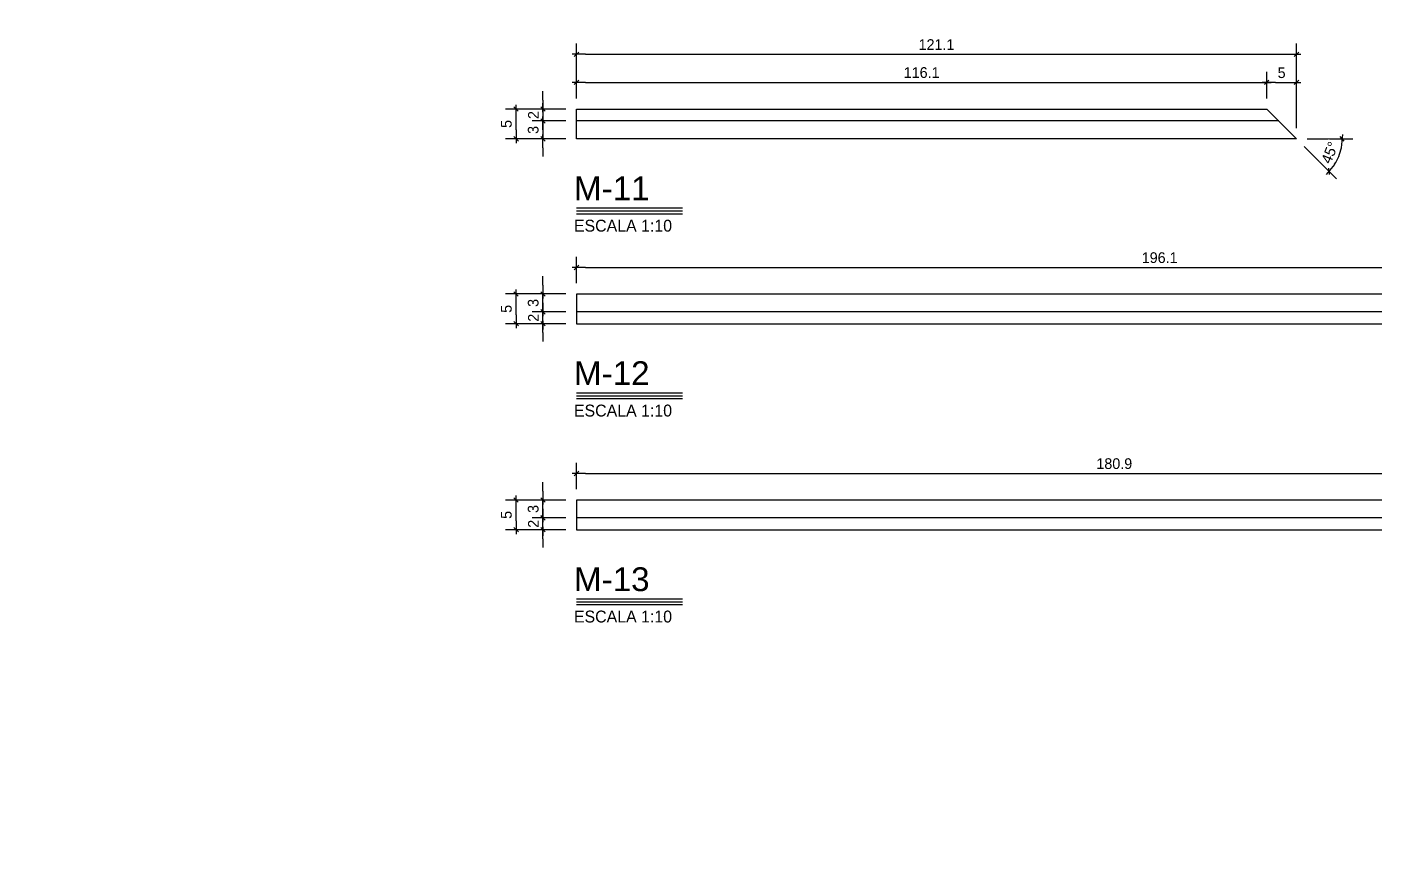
# Model space of a CAD drawing. Header units: millimetres. Extents: x 19458 to 19711, y 4351 to 4752.
# Drawn here: x 19535.916 to 19538.181, y 4507.515 to 4508.92 of the extents above; entities that cross this region are included whole.
import ezdxf
from ezdxf.enums import TextEntityAlignment as Align

# ---------------------------------------------------------------- set-up
doc = ezdxf.new("R2010")
doc.units = ezdxf.units.MM
for name, color, linetype in [('0 @ 0.1', 7, 'Continuous'), ('cotas', 1, 'Continuous'), ('cotas @ 300', 1, 'Continuous'), ('cotas @ 400', 1, 'Continuous'), ('cotas @ 500', 1, 'Continuous'), ('MOLDURAS', 2, 'Continuous'), ('TEXTOS TITULOS @ 0.1', 3, 'Continuous')]:
    doc.layers.add(name, color=color, linetype=linetype)
doc.styles.add('century gothic', font='GOTHIC.TTF')
doc.styles.add('COTAS SMC', font='GOTHIC.TTF')
doc.styles.add('NOTAS', font='GOTHIC.TTF')
doc.styles.add('SMCtitulos', font='sanss___.ttf')
doc.dimstyles.new('ANOTATIVE 100 SMCONSTRUCCIONES', dxfattribs={"dimscale": 0, "dimtxt": 0.18, "dimasz": 0.15, "dimexe": 0.18, "dimexo": 0.09, "dimgap": 0.1, "dimtad": 1, "dimzin": 0, "dimdsep": 46, "dimtxsty": 'century gothic', "dimblk1": 'FLECHA1', "dimblk2": 'FLECHA1', "dimsah": 1, "dimcen": 0.18, "dimdle": 0.075, "dimclrd": 1, "dimclre": 1, "dimclrt": 2, "dimaunit": 1, "dimadec": 0, "dimazin": 0, "dimtfac": 0.75, "dimtix": 1, "dimtmove": 2, "dimatfit": 3, "dimfxl": 0.09, "dimtvp": 1.5, "dimtfill": 1, "dimtolj": 1, "dimtzin": 0, "dimarcsym": 0})
doc.dimstyles.new('ANOTATIVE CM SMCONSTRUCCIONES', dxfattribs={"dimscale": 0, "dimtxt": 0.18, "dimasz": 0.15, "dimexe": 0.18, "dimexo": 0.18, "dimgap": 0.07, "dimtad": 1, "dimdec": 1, "dimlfac": 100, "dimdsep": 46, "dimtxsty": 'century gothic', "dimblk1": 'FLECHA1', "dimblk2": 'FLECHA1', "dimsah": 1, "dimcen": 0.18, "dimdle": 0.075, "dimclrd": 1, "dimclre": 1, "dimclrt": 2, "dimaunit": 1, "dimadec": 0, "dimazin": 2, "dimtfac": 0.75, "dimtdec": 1, "dimtix": 1, "dimtmove": 2, "dimatfit": 3, "dimfxl": 0.09, "dimtvp": 1.5, "dimtfill": 1, "dimtolj": 1, "dimtzin": 0, "dimarcsym": 0})
doc.dimstyles.new('PIES SMCONSTRUCCIONES', dxfattribs={"dimscale": 0, "dimtxt": 0.18, "dimasz": 0.2, "dimexe": 0.18, "dimexo": 0, "dimgap": 0.1, "dimtad": 1, "dimdec": 0, "dimlfac": 39.370079, "dimzin": 0, "dimdsep": 46, "dimlunit": 4, "dimtxsty": 'COTAS SMC', "dimblk1": 'FLECHA1', "dimblk2": 'FLECHA1', "dimsah": 1, "dimcen": 0.2, "dimdle": 0.075, "dimclrd": 1, "dimclre": 1, "dimclrt": 2, "dimaunit": 1, "dimadec": 0, "dimazin": 0, "dimtfac": 0.75, "dimtdec": 0, "dimtix": 1, "dimtmove": 2, "dimatfit": 3, "dimfxl": 0.09, "dimtvp": 1.5, "dimtfill": 1, "dimtolj": 1, "dimtzin": 0, "dimarcsym": 0})

# ---------------------------------------------------------------- blocks, each defined once
blk = doc.blocks.new('FLECHA1')
at = {"color": 4}
blk.add_line((-0.246176, -0.248081), (0.248081, 0.25), dxfattribs=at)
at = {"color": 1}
blk.add_line((-1, 0), (0.496162, 0), dxfattribs=at)
blk = doc.blocks.new('*D266')
at = {"layer": 'cotas', "color": 1, "lineweight": -2, "transparency": 16777216}
for p, q in [((19614.326, 4625.8448), (19614.326, 4700.8448)), ((19570.9836, 4550.8448), (19524.326, 4550.8448)), ((19614.326, 4548.4298), (19614.326, 4550.8448)), ((19570.5339, 4548.4298), (19524.326, 4548.4298)), ((19614.326, 4473.4298), (19614.326, 4398.4298))]:
    blk.add_line(p, q, dxfattribs=at)
at = {"layer": 'Defpoints', "color": 0, "transparency": 16777216}
for p in [(19614.326, 4550.8448), (19615.9836, 4550.8448), (19615.5339, 4548.4298)]:
    blk.add_point(p, dxfattribs=at)
at = {"layer": 'cotas', "color": 1, "lineweight": -2, "transparency": 16777216, "xscale": 75, "yscale": 75, "zscale": 75}
for p, rotation in [((19614.326, 4550.8448), 270), ((19614.326, 4548.4298), 90)]:
    blk.add_blockref('FLECHA1', p, dxfattribs=dict(at, rotation=rotation))
at = {"layer": 'cotas', "color": 2, "transparency": 16777216, "insert": (19517.3376, 4549.6373), "char_height": 90, "attachment_point": 5, "rotation": 90, "style": 'century gothic', "bg_fill": 3, "box_fill_scale": 1.1, "bg_fill_color": 256, "bg_fill_true_color": 13158600, "bg_fill_transparency": 0}
blk.add_mtext('\\A1;2.42', dxfattribs=at)
blk = doc.blocks.new('*D312')
at = {"layer": 'cotas', "color": 1, "lineweight": -2, "transparency": 16777216}
for p, q in [((19614.326, 4595.8448), (19614.326, 4640.8448)), ((19588.9836, 4550.8448), (19560.326, 4550.8448)), ((19614.326, 4548.4298), (19614.326, 4550.8448)), ((19588.5339, 4548.4298), (19560.326, 4548.4298)), ((19614.326, 4503.4298), (19614.326, 4458.4298))]:
    blk.add_line(p, q, dxfattribs=at)
at = {"layer": 'Defpoints', "color": 0, "transparency": 16777216}
for p in [(19614.326, 4550.8448), (19615.9836, 4550.8448), (19615.5339, 4548.4298)]:
    blk.add_point(p, dxfattribs=at)
at = {"layer": 'cotas', "color": 1, "lineweight": -2, "transparency": 16777216, "xscale": 45, "yscale": 45, "zscale": 45}
for p, rotation in [((19614.326, 4550.8448), 270), ((19614.326, 4548.4298), 90)]:
    blk.add_blockref('FLECHA1', p, dxfattribs=dict(at, rotation=rotation))
at = {"layer": 'cotas', "color": 2, "transparency": 16777216, "insert": (19556.133, 4549.6373), "char_height": 54, "attachment_point": 5, "rotation": 90, "style": 'century gothic', "bg_fill": 3, "box_fill_scale": 1.1, "bg_fill_color": 256, "bg_fill_true_color": 13158600, "bg_fill_transparency": 0}
blk.add_mtext('\\A1;2.42', dxfattribs=at)
blk = doc.blocks.new('*D318')
at = {"layer": 'cotas', "color": 1, "lineweight": -2, "transparency": 16777216}
for p, q in [((19614.326, 4610.8448), (19614.326, 4670.8448)), ((19579.9836, 4550.8448), (19542.326, 4550.8448)), ((19614.326, 4548.4298), (19614.326, 4550.8448)), ((19579.5339, 4548.4298), (19542.326, 4548.4298)), ((19614.326, 4488.4298), (19614.326, 4428.4298))]:
    blk.add_line(p, q, dxfattribs=at)
at = {"layer": 'Defpoints', "color": 0, "transparency": 16777216}
for p in [(19614.326, 4550.8448), (19615.9836, 4550.8448), (19615.5339, 4548.4298)]:
    blk.add_point(p, dxfattribs=at)
at = {"layer": 'cotas', "color": 1, "lineweight": -2, "transparency": 16777216, "xscale": 60, "yscale": 60, "zscale": 60}
for p, rotation in [((19614.326, 4550.8448), 270), ((19614.326, 4548.4298), 90)]:
    blk.add_blockref('FLECHA1', p, dxfattribs=dict(at, rotation=rotation))
at = {"layer": 'cotas', "color": 2, "transparency": 16777216, "insert": (19536.7353, 4549.6373), "char_height": 72, "attachment_point": 5, "rotation": 90, "style": 'century gothic', "bg_fill": 3, "box_fill_scale": 1.1, "bg_fill_color": 256, "bg_fill_true_color": 13158600, "bg_fill_transparency": 0}
blk.add_mtext('\\A1;2.42', dxfattribs=at)
blk = doc.blocks.new('*D321')
at = {"layer": 'cotas', "color": 1, "lineweight": -2, "transparency": 16777216}
for p, q in [((19620.0128, 4651.7533), (19620.0128, 4751.7533)), ((19620.4168, 4551.7533), (19530.0128, 4551.7533)), ((19620.0128, 4550.5333), (19620.0128, 4551.7533)), ((19620.4168, 4550.5333), (19530.0128, 4550.5333)), ((19620.0128, 4450.5333), (19620.0128, 4350.5333))]:
    blk.add_line(p, q, dxfattribs=at)
at = {"layer": 'Defpoints', "color": 0, "transparency": 16777216}
for p in [(19620.0128, 4551.7533), (19620.4168, 4551.7533), (19620.4168, 4550.5333)]:
    blk.add_point(p, dxfattribs=at)
at = {"layer": 'cotas', "color": 1, "lineweight": -2, "transparency": 16777216, "xscale": 100, "yscale": 100, "zscale": 100}
for p, rotation in [((19620.0128, 4551.7533), 270), ((19620.0128, 4550.5333), 90)]:
    blk.add_blockref('FLECHA1', p, dxfattribs=dict(at, rotation=rotation))
at = {"layer": 'cotas', "color": 2, "transparency": 16777216, "insert": (19523.8809, 4551.1433), "char_height": 90, "attachment_point": 5, "rotation": 90, "style": 'COTAS SMC', "bg_fill": 3, "box_fill_scale": 1.1, "bg_fill_color": 256, "bg_fill_true_color": 13158600, "bg_fill_transparency": 0}
blk.add_mtext("\\A1;4'", dxfattribs=at)
blk = doc.blocks.new('*D371')
at = {"layer": 'cotas', "color": 1, "lineweight": -2, "transparency": 16777216}
for p, q in [((19620.0128, 4631.7533), (19620.0128, 4711.7533)), ((19620.4168, 4551.7533), (19548.0128, 4551.7533)), ((19620.0128, 4550.5333), (19620.0128, 4551.7533)), ((19620.4168, 4550.5333), (19548.0128, 4550.5333)), ((19620.0128, 4470.5333), (19620.0128, 4390.5333))]:
    blk.add_line(p, q, dxfattribs=at)
at = {"layer": 'Defpoints', "color": 0, "transparency": 16777216}
for p in [(19620.0128, 4551.7533), (19620.4168, 4551.7533), (19620.4168, 4550.5333)]:
    blk.add_point(p, dxfattribs=at)
at = {"layer": 'cotas', "color": 1, "lineweight": -2, "transparency": 16777216, "xscale": 80, "yscale": 80, "zscale": 80}
for p, rotation in [((19620.0128, 4551.7533), 270), ((19620.0128, 4550.5333), 90)]:
    blk.add_blockref('FLECHA1', p, dxfattribs=dict(at, rotation=rotation))
at = {"layer": 'cotas', "color": 2, "transparency": 16777216, "insert": (19543.1073, 4551.1433), "char_height": 72, "attachment_point": 5, "rotation": 90, "style": 'COTAS SMC', "bg_fill": 3, "box_fill_scale": 1.1, "bg_fill_color": 256, "bg_fill_true_color": 13158600, "bg_fill_transparency": 0}
blk.add_mtext("\\A1;4'", dxfattribs=at)
blk = doc.blocks.new('M11')
at = {"layer": 'MOLDURAS'}
blk.add_line((19448.7792, 4520.9735), (19448.7792, 4519.7925), dxfattribs=at)
blk.add_lwpolyline([(19448.7592, 4520.9534), (19448.8092, 4521.0034), (19448.8092, 4519.7925), (19448.7592, 4519.7925)], close=True, dxfattribs=at)
blk = doc.blocks.new('M12')
at = {"layer": 'MOLDURAS'}
blk.add_line((19450.2087, 4519.6625), (19448.2472, 4519.6625), dxfattribs=at)
blk.add_lwpolyline([(19450.2087, 4519.6425), (19450.2087, 4519.6925), (19448.2472, 4519.6925), (19448.2472, 4519.6425)], close=True, dxfattribs=at)
blk = doc.blocks.new('M13')
at = {"layer": 'MOLDURAS'}
blk.add_line((19447.2792, 4518.7665), (19447.2792, 4516.9575), dxfattribs=at)
blk.add_lwpolyline([(19447.2992, 4518.7665), (19447.2492, 4518.7665), (19447.2492, 4516.9575), (19447.2992, 4516.9575)], close=True, dxfattribs=at)
blk = doc.blocks.new('*U259')
at = {"color": 2}
blk.add_line((0, 0.052), (1.782, 0.052), dxfattribs=at)
at = {"color": 250}
blk.add_line((0, 0), (1.782, 0), dxfattribs=at)
at = {"color": 7}
blk.add_line((0, -0.047), (1.782, -0.047), dxfattribs=at)
at = {"color": 0, "linetype": 'ByBlock', "lineweight": -2, "style": 'NOTAS'}
for tag, p in [('1TITLE', (0.027, 1.014)), ('2TITLE', (-0.043, 0.181))]:
    blk.add_attdef(tag, p, '', height=0.3, dxfattribs=at)
blk.add_attdef('SCALE', text='', height=0.18, dxfattribs=at).set_placement((-0.043, -0.148), align=Align.TOP_LEFT)
blk = doc.blocks.new('*D516')
at = {"color": 1, "lineweight": -2, "transparency": 16777216}
for p, q in [((19536.7838, 4508.7968), (19536.7838, 4508.8118)), ((19536.8221, 4508.7818), (19536.7658, 4508.7818)), ((19536.7838, 4508.7818), (19536.7838, 4508.7618)), ((19536.8221, 4508.7618), (19536.7658, 4508.7618)), ((19536.7838, 4508.7468), (19536.7838, 4508.7318))]:
    blk.add_line(p, q, dxfattribs=at)
at = {"layer": 'Defpoints', "color": 0, "transparency": 16777216}
for p in [(19536.8401, 4508.7818), (19536.8401, 4508.7618)]:
    blk.add_point(p, dxfattribs=at)
at = {"color": 1, "lineweight": -2, "transparency": 16777216, "xscale": 0.015, "yscale": 0.015, "zscale": 0.015}
for p, rotation in [((19536.7838, 4508.7818), 270), ((19536.7838, 4508.7618), 90)]:
    blk.add_blockref('FLECHA1', p, dxfattribs=dict(at, rotation=rotation))
at = {"color": 2, "transparency": 16777216, "insert": (19536.7676, 4508.7718), "char_height": 0.018, "attachment_point": 5, "rotation": 90, "style": 'century gothic', "bg_fill": 3, "box_fill_scale": 1.1, "bg_fill_color": 256, "bg_fill_true_color": 13158600, "bg_fill_transparency": 0}
blk.add_mtext('\\A1;2', dxfattribs=at)
at = {"layer": 'Defpoints', "color": 0, "transparency": 16777216}
blk.add_point((19536.7838, 4508.7618), dxfattribs=at)
blk = doc.blocks.new('*D517')
at = {"color": 1, "lineweight": -2, "transparency": 16777216}
for p, q in [((19536.7838, 4508.7768), (19536.7838, 4508.7918)), ((19536.8221, 4508.7618), (19536.7658, 4508.7618)), ((19536.7838, 4508.7618), (19536.7838, 4508.7318)), ((19536.8221, 4508.7318), (19536.7658, 4508.7318)), ((19536.7838, 4508.7168), (19536.7838, 4508.7018))]:
    blk.add_line(p, q, dxfattribs=at)
at = {"layer": 'Defpoints', "color": 0, "transparency": 16777216}
for p in [(19536.8401, 4508.7618), (19536.8401, 4508.7318)]:
    blk.add_point(p, dxfattribs=at)
at = {"color": 1, "lineweight": -2, "transparency": 16777216, "xscale": 0.015, "yscale": 0.015, "zscale": 0.015}
for p, rotation in [((19536.7838, 4508.7618), 270), ((19536.7838, 4508.7318), 90)]:
    blk.add_blockref('FLECHA1', p, dxfattribs=dict(at, rotation=rotation))
at = {"color": 2, "transparency": 16777216, "insert": (19536.7674, 4508.7468), "char_height": 0.018, "attachment_point": 5, "rotation": 90, "style": 'century gothic', "bg_fill": 3, "box_fill_scale": 1.1, "bg_fill_color": 256, "bg_fill_true_color": 13158600, "bg_fill_transparency": 0}
blk.add_mtext('\\A1;3', dxfattribs=at)
at = {"layer": 'Defpoints', "color": 0, "transparency": 16777216}
blk.add_point((19536.7838, 4508.7318), dxfattribs=at)
blk = doc.blocks.new('*D518')
at = {"color": 1, "lineweight": -2, "transparency": 16777216}
for p, q in [((19536.8221, 4508.7818), (19536.7206, 4508.7818)), ((19536.7386, 4508.7468), (19536.7386, 4508.7668)), ((19536.8221, 4508.7318), (19536.7206, 4508.7318))]:
    blk.add_line(p, q, dxfattribs=at)
at = {"layer": 'Defpoints', "color": 0, "transparency": 16777216}
for p in [(19536.7386, 4508.7818), (19536.8401, 4508.7818), (19536.8401, 4508.7318)]:
    blk.add_point(p, dxfattribs=at)
at = {"color": 1, "lineweight": -2, "transparency": 16777216, "xscale": 0.015, "yscale": 0.015, "zscale": 0.015}
for p, rotation in [((19536.7386, 4508.7818), 90), ((19536.7386, 4508.7318), 270)]:
    blk.add_blockref('FLECHA1', p, dxfattribs=dict(at, rotation=rotation))
at = {"color": 2, "transparency": 16777216, "insert": (19536.7223, 4508.7568), "char_height": 0.018, "attachment_point": 5, "rotation": 90, "style": 'century gothic', "bg_fill": 3, "box_fill_scale": 1.1, "bg_fill_color": 256, "bg_fill_true_color": 13158600, "bg_fill_transparency": 0}
blk.add_mtext('\\A1;5', dxfattribs=at)
blk = doc.blocks.new('*D519')
at = {"color": 1, "lineweight": -2, "transparency": 16777216}
for p, q in [((19536.8401, 4508.7998), (19536.8401, 4508.8447)), ((19538.001, 4508.7998), (19538.001, 4508.8447)), ((19536.8551, 4508.8267), (19537.986, 4508.8267))]:
    blk.add_line(p, q, dxfattribs=at)
at = {"layer": 'Defpoints', "color": 0, "transparency": 16777216}
for p in [(19538.001, 4508.8267), (19536.8401, 4508.7818), (19538.001, 4508.7818)]:
    blk.add_point(p, dxfattribs=at)
at = {"color": 1, "lineweight": -2, "transparency": 16777216, "xscale": 0.015, "yscale": 0.015, "zscale": 0.015, "rotation": 180}
blk.add_blockref('FLECHA1', (19536.8401, 4508.8267), dxfattribs=at)
at = {"color": 1, "lineweight": -2, "transparency": 16777216, "xscale": 0.015, "yscale": 0.015, "zscale": 0.015}
blk.add_blockref('FLECHA1', (19538.001, 4508.8267), dxfattribs=at)
at = {"color": 2, "transparency": 16777216, "insert": (19537.4206, 4508.8432), "char_height": 0.018, "attachment_point": 5, "style": 'century gothic', "bg_fill": 3, "box_fill_scale": 1.1, "bg_fill_color": 256, "bg_fill_true_color": 13158600, "bg_fill_transparency": 0}
blk.add_mtext('\\A1;116.1', dxfattribs=at)
blk = doc.blocks.new('*D520')
at = {"color": 1, "lineweight": -2, "transparency": 16777216}
for p, q in [((19538.001, 4508.7998), (19538.001, 4508.8447)), ((19538.051, 4508.7498), (19538.051, 4508.8447)), ((19538.016, 4508.8267), (19538.036, 4508.8267))]:
    blk.add_line(p, q, dxfattribs=at)
at = {"layer": 'Defpoints', "color": 0, "transparency": 16777216}
for p in [(19538.051, 4508.8267), (19538.001, 4508.7818), (19538.051, 4508.7318)]:
    blk.add_point(p, dxfattribs=at)
at = {"color": 1, "lineweight": -2, "transparency": 16777216, "xscale": 0.015, "yscale": 0.015, "zscale": 0.015, "rotation": 180}
blk.add_blockref('FLECHA1', (19538.001, 4508.8267), dxfattribs=at)
at = {"color": 1, "lineweight": -2, "transparency": 16777216, "xscale": 0.015, "yscale": 0.015, "zscale": 0.015}
blk.add_blockref('FLECHA1', (19538.051, 4508.8267), dxfattribs=at)
at = {"color": 2, "transparency": 16777216, "insert": (19538.026, 4508.8429), "char_height": 0.018, "attachment_point": 5, "style": 'century gothic', "bg_fill": 3, "box_fill_scale": 1.1, "bg_fill_color": 256, "bg_fill_true_color": 13158600, "bg_fill_transparency": 0}
blk.add_mtext('\\A1;5', dxfattribs=at)
blk = doc.blocks.new('*D521')
at = {"color": 1, "lineweight": -2, "transparency": 16777216}
for p, q in [((19536.8401, 4508.7998), (19536.8401, 4508.892)), ((19538.051, 4508.7498), (19538.051, 4508.892)), ((19536.8551, 4508.874), (19538.036, 4508.874))]:
    blk.add_line(p, q, dxfattribs=at)
at = {"layer": 'Defpoints', "color": 0, "transparency": 16777216}
for p in [(19538.051, 4508.874), (19536.8401, 4508.7818), (19538.051, 4508.7318)]:
    blk.add_point(p, dxfattribs=at)
at = {"color": 1, "lineweight": -2, "transparency": 16777216, "xscale": 0.015, "yscale": 0.015, "zscale": 0.015, "rotation": 180}
blk.add_blockref('FLECHA1', (19536.8401, 4508.874), dxfattribs=at)
at = {"color": 1, "lineweight": -2, "transparency": 16777216, "xscale": 0.015, "yscale": 0.015, "zscale": 0.015}
blk.add_blockref('FLECHA1', (19538.051, 4508.874), dxfattribs=at)
at = {"color": 2, "transparency": 16777216, "insert": (19537.4456, 4508.8904), "char_height": 0.018, "attachment_point": 5, "style": 'century gothic', "bg_fill": 3, "box_fill_scale": 1.1, "bg_fill_color": 256, "bg_fill_true_color": 13158600, "bg_fill_transparency": 0}
blk.add_mtext('\\A1;121.1', dxfattribs=at)
blk = doc.blocks.new('*D522')
at = {"color": 1, "lineweight": -2, "transparency": 16777216}
for p, q in [((19538.0637, 4508.719), (19538.1182, 4508.6646)), ((19538.069, 4508.7318), (19538.146, 4508.7318))]:
    blk.add_line(p, q, dxfattribs=at)
blk.add_arc((19538.051, 4508.7318), 0.077, 326.1748, 348.8252, dxfattribs=at)
at = {"layer": 'Defpoints', "color": 0, "transparency": 16777216}
for p in [(19538.001, 4508.7818), (19536.8401, 4508.7318), (19538.051, 4508.7318), (19538.051, 4508.7318)]:
    blk.add_point(p, dxfattribs=at)
at = {"color": 1, "lineweight": -2, "transparency": 16777216, "xscale": 0.015, "yscale": 0.015, "zscale": 0.015}
for p, rotation in [((19538.128, 4508.7318), 84.41258773168701), ((19538.1055, 4508.6773), 230.5874122694117)]:
    blk.add_blockref('FLECHA1', p, dxfattribs=dict(at, rotation=rotation))
at = {"color": 2, "transparency": 16777216, "insert": (19538.107, 4508.7086), "char_height": 0.018, "attachment_point": 5, "rotation": 67.5, "style": 'century gothic', "bg_fill": 3, "box_fill_scale": 1.1, "bg_fill_color": 256, "bg_fill_true_color": 13158600, "bg_fill_transparency": 0}
blk.add_mtext('\\A1;45°', dxfattribs=at)
at = {"layer": 'Defpoints', "color": 0, "transparency": 16777216}
blk.add_point((19538.1177, 4508.6932), dxfattribs=at)
blk = doc.blocks.new('*D523')
at = {"color": 1, "lineweight": -2, "transparency": 16777216}
for p, q in [((19536.7838, 4508.4558), (19536.7838, 4508.4708)), ((19536.8221, 4508.4408), (19536.7658, 4508.4408)), ((19536.7838, 4508.4208), (19536.7838, 4508.4408)), ((19536.8221, 4508.4208), (19536.7658, 4508.4208)), ((19536.7838, 4508.4058), (19536.7838, 4508.3908))]:
    blk.add_line(p, q, dxfattribs=at)
at = {"layer": 'Defpoints', "color": 0, "transparency": 16777216}
for p in [(19536.8401, 4508.4408), (19536.8401, 4508.4208)]:
    blk.add_point(p, dxfattribs=at)
at = {"color": 1, "lineweight": -2, "transparency": 16777216, "xscale": 0.015, "yscale": 0.015, "zscale": 0.015}
for p, rotation in [((19536.7838, 4508.4408), 270), ((19536.7838, 4508.4208), 90)]:
    blk.add_blockref('FLECHA1', p, dxfattribs=dict(at, rotation=rotation))
at = {"color": 2, "transparency": 16777216, "insert": (19536.7676, 4508.4308), "char_height": 0.018, "attachment_point": 5, "rotation": 90, "style": 'century gothic', "bg_fill": 3, "box_fill_scale": 1.1, "bg_fill_color": 256, "bg_fill_true_color": 13158600, "bg_fill_transparency": 0}
blk.add_mtext('\\A1;2', dxfattribs=at)
at = {"layer": 'Defpoints', "color": 0, "transparency": 16777216}
blk.add_point((19536.7838, 4508.4408), dxfattribs=at)
blk = doc.blocks.new('*D524')
at = {"color": 1, "lineweight": -2, "transparency": 16777216}
for p, q in [((19536.7838, 4508.4858), (19536.7838, 4508.5008)), ((19536.8221, 4508.4708), (19536.7658, 4508.4708)), ((19536.7838, 4508.4408), (19536.7838, 4508.4708)), ((19536.8221, 4508.4408), (19536.7658, 4508.4408)), ((19536.7838, 4508.4258), (19536.7838, 4508.4108))]:
    blk.add_line(p, q, dxfattribs=at)
at = {"layer": 'Defpoints', "color": 0, "transparency": 16777216}
for p in [(19536.8401, 4508.4708), (19536.8401, 4508.4408)]:
    blk.add_point(p, dxfattribs=at)
at = {"color": 1, "lineweight": -2, "transparency": 16777216, "xscale": 0.015, "yscale": 0.015, "zscale": 0.015}
for p, rotation in [((19536.7838, 4508.4708), 270), ((19536.7838, 4508.4408), 90)]:
    blk.add_blockref('FLECHA1', p, dxfattribs=dict(at, rotation=rotation))
at = {"color": 2, "transparency": 16777216, "insert": (19536.7674, 4508.4558), "char_height": 0.018, "attachment_point": 5, "rotation": 90, "style": 'century gothic', "bg_fill": 3, "box_fill_scale": 1.1, "bg_fill_color": 256, "bg_fill_true_color": 13158600, "bg_fill_transparency": 0}
blk.add_mtext('\\A1;3', dxfattribs=at)
at = {"layer": 'Defpoints', "color": 0, "transparency": 16777216}
blk.add_point((19536.7838, 4508.4708), dxfattribs=at)
blk = doc.blocks.new('*D525')
at = {"color": 1, "lineweight": -2, "transparency": 16777216}
for p, q in [((19536.8221, 4508.4708), (19536.7206, 4508.4708)), ((19536.7386, 4508.4358), (19536.7386, 4508.4558)), ((19536.8221, 4508.4208), (19536.7206, 4508.4208))]:
    blk.add_line(p, q, dxfattribs=at)
at = {"layer": 'Defpoints', "color": 0, "transparency": 16777216}
for p in [(19536.7386, 4508.4708), (19536.8401, 4508.4708), (19536.8401, 4508.4208)]:
    blk.add_point(p, dxfattribs=at)
at = {"color": 1, "lineweight": -2, "transparency": 16777216, "xscale": 0.015, "yscale": 0.015, "zscale": 0.015}
for p, rotation in [((19536.7386, 4508.4708), 90), ((19536.7386, 4508.4208), 270)]:
    blk.add_blockref('FLECHA1', p, dxfattribs=dict(at, rotation=rotation))
at = {"color": 2, "transparency": 16777216, "insert": (19536.7223, 4508.4458), "char_height": 0.018, "attachment_point": 5, "rotation": 90, "style": 'century gothic', "bg_fill": 3, "box_fill_scale": 1.1, "bg_fill_color": 256, "bg_fill_true_color": 13158600, "bg_fill_transparency": 0}
blk.add_mtext('\\A1;5', dxfattribs=at)
blk = doc.blocks.new('*D526')
at = {"color": 1, "lineweight": -2, "transparency": 16777216}
for p, q in [((19536.8401, 4508.4888), (19536.8401, 4508.5334)), ((19536.8551, 4508.5154), (19538.7866, 4508.5154)), ((19538.8016, 4508.4888), (19538.8016, 4508.5334))]:
    blk.add_line(p, q, dxfattribs=at)
at = {"layer": 'Defpoints', "color": 0, "transparency": 16777216}
for p in [(19538.8016, 4508.5154), (19536.8401, 4508.4708), (19538.8016, 4508.4708)]:
    blk.add_point(p, dxfattribs=at)
at = {"color": 1, "lineweight": -2, "transparency": 16777216, "xscale": 0.015, "yscale": 0.015, "zscale": 0.015, "rotation": 180}
blk.add_blockref('FLECHA1', (19536.8401, 4508.5154), dxfattribs=at)
at = {"color": 1, "lineweight": -2, "transparency": 16777216, "xscale": 0.015, "yscale": 0.015, "zscale": 0.015}
blk.add_blockref('FLECHA1', (19538.8016, 4508.5154), dxfattribs=at)
at = {"color": 2, "transparency": 16777216, "insert": (19537.8209, 4508.5318), "char_height": 0.018, "attachment_point": 5, "style": 'century gothic', "bg_fill": 3, "box_fill_scale": 1.1, "bg_fill_color": 256, "bg_fill_true_color": 13158600, "bg_fill_transparency": 0}
blk.add_mtext('\\A1;196.1', dxfattribs=at)
blk = doc.blocks.new('*D527')
at = {"color": 1, "lineweight": -2, "transparency": 16777216}
for p, q in [((19536.7838, 4508.1092), (19536.7838, 4508.1242)), ((19536.8221, 4508.0942), (19536.7658, 4508.0942)), ((19536.7838, 4508.0742), (19536.7838, 4508.0942)), ((19536.8221, 4508.0742), (19536.7658, 4508.0742)), ((19536.7838, 4508.0592), (19536.7838, 4508.0442))]:
    blk.add_line(p, q, dxfattribs=at)
at = {"layer": 'Defpoints', "color": 0, "transparency": 16777216}
for p in [(19536.8401, 4508.0942), (19536.8401, 4508.0742)]:
    blk.add_point(p, dxfattribs=at)
at = {"color": 1, "lineweight": -2, "transparency": 16777216, "xscale": 0.015, "yscale": 0.015, "zscale": 0.015}
for p, rotation in [((19536.7838, 4508.0942), 270), ((19536.7838, 4508.0742), 90)]:
    blk.add_blockref('FLECHA1', p, dxfattribs=dict(at, rotation=rotation))
at = {"color": 2, "transparency": 16777216, "insert": (19536.7676, 4508.0842), "char_height": 0.018, "attachment_point": 5, "rotation": 90, "style": 'century gothic', "bg_fill": 3, "box_fill_scale": 1.1, "bg_fill_color": 256, "bg_fill_true_color": 13158600, "bg_fill_transparency": 0}
blk.add_mtext('\\A1;2', dxfattribs=at)
at = {"layer": 'Defpoints', "color": 0, "transparency": 16777216}
blk.add_point((19536.7838, 4508.0942), dxfattribs=at)
blk = doc.blocks.new('*D528')
at = {"color": 1, "lineweight": -2, "transparency": 16777216}
for p, q in [((19536.7838, 4508.1392), (19536.7838, 4508.1542)), ((19536.8221, 4508.1242), (19536.7658, 4508.1242)), ((19536.7838, 4508.0942), (19536.7838, 4508.1242)), ((19536.8221, 4508.0942), (19536.7658, 4508.0942)), ((19536.7838, 4508.0792), (19536.7838, 4508.0642))]:
    blk.add_line(p, q, dxfattribs=at)
at = {"layer": 'Defpoints', "color": 0, "transparency": 16777216}
for p in [(19536.8401, 4508.1242), (19536.8401, 4508.0942)]:
    blk.add_point(p, dxfattribs=at)
at = {"color": 1, "lineweight": -2, "transparency": 16777216, "xscale": 0.015, "yscale": 0.015, "zscale": 0.015}
for p, rotation in [((19536.7838, 4508.1242), 270), ((19536.7838, 4508.0942), 90)]:
    blk.add_blockref('FLECHA1', p, dxfattribs=dict(at, rotation=rotation))
at = {"color": 2, "transparency": 16777216, "insert": (19536.7674, 4508.1092), "char_height": 0.018, "attachment_point": 5, "rotation": 90, "style": 'century gothic', "bg_fill": 3, "box_fill_scale": 1.1, "bg_fill_color": 256, "bg_fill_true_color": 13158600, "bg_fill_transparency": 0}
blk.add_mtext('\\A1;3', dxfattribs=at)
at = {"layer": 'Defpoints', "color": 0, "transparency": 16777216}
blk.add_point((19536.7838, 4508.1242), dxfattribs=at)
blk = doc.blocks.new('*D529')
at = {"color": 1, "lineweight": -2, "transparency": 16777216}
for p, q in [((19536.8221, 4508.1242), (19536.7206, 4508.1242)), ((19536.7386, 4508.0892), (19536.7386, 4508.1092)), ((19536.8221, 4508.0742), (19536.7206, 4508.0742))]:
    blk.add_line(p, q, dxfattribs=at)
at = {"layer": 'Defpoints', "color": 0, "transparency": 16777216}
for p in [(19536.7386, 4508.1242), (19536.8401, 4508.1242), (19536.8401, 4508.0742)]:
    blk.add_point(p, dxfattribs=at)
at = {"color": 1, "lineweight": -2, "transparency": 16777216, "xscale": 0.015, "yscale": 0.015, "zscale": 0.015}
for p, rotation in [((19536.7386, 4508.1242), 90), ((19536.7386, 4508.0742), 270)]:
    blk.add_blockref('FLECHA1', p, dxfattribs=dict(at, rotation=rotation))
at = {"color": 2, "transparency": 16777216, "insert": (19536.7223, 4508.0992), "char_height": 0.018, "attachment_point": 5, "rotation": 90, "style": 'century gothic', "bg_fill": 3, "box_fill_scale": 1.1, "bg_fill_color": 256, "bg_fill_true_color": 13158600, "bg_fill_transparency": 0}
blk.add_mtext('\\A1;5', dxfattribs=at)
blk = doc.blocks.new('*D530')
at = {"color": 1, "lineweight": -2, "transparency": 16777216}
for p, q in [((19536.8401, 4508.1422), (19536.8401, 4508.1868)), ((19538.6491, 4508.1422), (19538.6491, 4508.1868)), ((19536.8551, 4508.1688), (19538.6341, 4508.1688))]:
    blk.add_line(p, q, dxfattribs=at)
at = {"layer": 'Defpoints', "color": 0, "transparency": 16777216}
for p in [(19538.6491, 4508.1688), (19536.8401, 4508.1242), (19538.6491, 4508.1242)]:
    blk.add_point(p, dxfattribs=at)
at = {"color": 1, "lineweight": -2, "transparency": 16777216, "xscale": 0.015, "yscale": 0.015, "zscale": 0.015, "rotation": 180}
blk.add_blockref('FLECHA1', (19536.8401, 4508.1688), dxfattribs=at)
at = {"color": 1, "lineweight": -2, "transparency": 16777216, "xscale": 0.015, "yscale": 0.015, "zscale": 0.015}
blk.add_blockref('FLECHA1', (19538.6491, 4508.1688), dxfattribs=at)
at = {"color": 2, "transparency": 16777216, "insert": (19537.7446, 4508.1853), "char_height": 0.018, "attachment_point": 5, "style": 'century gothic', "bg_fill": 3, "box_fill_scale": 1.1, "bg_fill_color": 256, "bg_fill_true_color": 13158600, "bg_fill_transparency": 0}
blk.add_mtext('\\A1;180.9', dxfattribs=at)
blk = doc.blocks.new('*U849')
at = {"layer": 'cotas @ 500'}
dim = blk.add_linear_dim(base=(19614.3260382735, 4550.8448237801), p1=(19615.5338597089, 4548.4298237801), p2=(19615.9836080801, 4550.8448237801), angle=90, dimstyle='ANOTATIVE 100 SMCONSTRUCCIONES', override={"dimscale": 500, "dimtix": 1, "dimtofl": 1, "dimtmove": 1, "dimatfit": 1}, dxfattribs=at)
dim.commit()
dim.dimension.update_dxf_attribs({"geometry": '*D266', "text_midpoint": (19517.3375950376, 4549.6373237801)})
at = {"layer": 'cotas @ 300'}
dim = blk.add_linear_dim(base=(19614.3260382735, 4550.8448237801), p1=(19615.5338597089, 4548.4298237801), p2=(19615.9836080801, 4550.8448237801), angle=90, dimstyle='ANOTATIVE 100 SMCONSTRUCCIONES', override={"dimscale": 300, "dimtix": 1, "dimtofl": 1, "dimtmove": 1, "dimatfit": 1}, dxfattribs=at)
dim.commit()
dim.dimension.update_dxf_attribs({"geometry": '*D312', "text_midpoint": (19556.132972332, 4549.6373237801)})
at = {"layer": 'cotas @ 400'}
dim = blk.add_linear_dim(base=(19614.3260382735, 4550.8448237801), p1=(19615.5338597089, 4548.4298237801), p2=(19615.9836080801, 4550.8448237801), angle=90, dimstyle='ANOTATIVE 100 SMCONSTRUCCIONES', override={"dimscale": 400, "dimtix": 1, "dimtofl": 1, "dimtmove": 1, "dimatfit": 1}, dxfattribs=at)
dim.commit()
dim.dimension.update_dxf_attribs({"geometry": '*D318', "text_midpoint": (19536.7352836848, 4549.6373237801)})
blk = doc.blocks.new('*U851')
at = {"layer": 'cotas @ 500'}
dim = blk.add_linear_dim(base=(19620.0128, 4551.7533), p1=(19620.4168, 4550.5333), p2=(19620.4168, 4551.7533), angle=90, dimstyle='PIES SMCONSTRUCCIONES', override={"dimscale": 500, "dimtix": 1, "dimtofl": 1, "dimtmove": 2, "dimatfit": 3}, dxfattribs=at)
dim.commit()
dim.dimension.update_dxf_attribs({"geometry": '*D321', "text_midpoint": (19523.8809, 4551.1433)})
at = {"layer": 'cotas @ 400'}
dim = blk.add_linear_dim(base=(19620.0128, 4551.7533), p1=(19620.4168, 4550.5333), p2=(19620.4168, 4551.7533), angle=90, dimstyle='PIES SMCONSTRUCCIONES', override={"dimscale": 400, "dimtix": 1, "dimtofl": 1, "dimtmove": 2, "dimatfit": 3}, dxfattribs=at)
dim.commit()
dim.dimension.update_dxf_attribs({"geometry": '*D371', "text_midpoint": (19543.1073, 4551.1433)})

msp = doc.modelspace()

# ---------------------------------------------------------------- block references
at = {"layer": 'cotas'}
msp.add_blockref('*U849', (0, 0), dxfattribs=at)

# ---------------------------------------------------------------- next in the draw order: block references
msp.add_blockref('*U851', (0, 0), dxfattribs=at)

# ---------------------------------------------------------------- next in the draw order: block references
at = {"rotation": 270}
for name, p in [('M11', (15017.0476, 23957.541)), ('M13', (15019.8826, 23955.3734))]:
    msp.add_blockref(name, p, dxfattribs=at)
msp.add_blockref('M12', (88.5929, -11.2218))
at = {"layer": 'TEXTOS TITULOS @ 0.1'}
ref = msp.add_blockref('*U259', (19536.8401, 4508.6105), dxfattribs=dict(at, xscale=0.1, yscale=0.1, zscale=0.1))
ref.add_attrib('2TITLE', 'M-11', (19536.8358, 4508.6286), dxfattribs={"layer": '0', "color": 0, "linetype": 'ByBlock', "lineweight": -2, "height": 0.04, "style": 'SMCtitulos'})
ref.add_attrib('SCALE', 'ESCALA 1:10', dxfattribs={"layer": '0', "color": 0, "linetype": 'ByBlock', "lineweight": -2, "height": 0.02, "style": 'NOTAS'}).set_placement((19536.8358, 4508.5957), align=Align.TOP_LEFT)
ref = msp.add_blockref('*U259', (19536.8401, 4508.2995), dxfattribs=dict(at, xscale=0.1, yscale=0.1, zscale=0.1))
ref.add_attrib('2TITLE', 'M-12', (19536.8358, 4508.3176), dxfattribs={"layer": '0', "color": 0, "linetype": 'ByBlock', "lineweight": -2, "height": 0.04, "style": 'SMCtitulos'})
ref.add_attrib('SCALE', 'ESCALA 1:10', dxfattribs={"layer": '0', "color": 0, "linetype": 'ByBlock', "lineweight": -2, "height": 0.02, "style": 'NOTAS'}).set_placement((19536.8358, 4508.2847), align=Align.TOP_LEFT)
ref = msp.add_blockref('*U259', (19536.8401, 4507.9529), dxfattribs=dict(at, xscale=0.1, yscale=0.1, zscale=0.1))
ref.add_attrib('2TITLE', 'M-13', (19536.8358, 4507.971), dxfattribs={"layer": '0', "color": 0, "linetype": 'ByBlock', "lineweight": -2, "height": 0.04, "style": 'SMCtitulos'})
ref.add_attrib('SCALE', 'ESCALA 1:10', dxfattribs={"layer": '0', "color": 0, "linetype": 'ByBlock', "lineweight": -2, "height": 0.02, "style": 'NOTAS'}).set_placement((19536.8358, 4507.9382), align=Align.TOP_LEFT)

# ---------------------------------------------------------------- next in the draw order: dimensions: what is measured, and where the dimension line sits
at = {"layer": '0 @ 0.1'}
for base, p1, p2, picture, middle in [((19536.7838, 4508.7618), (19536.8401, 4508.7818), (19536.8401, 4508.7618), '*D516', (19536.7676, 4508.7718)), ((19536.7838, 4508.4408), (19536.8401, 4508.4208), (19536.8401, 4508.4408), '*D523', (19536.7676, 4508.4308)), ((19536.7838, 4508.0942), (19536.8401, 4508.0742), (19536.8401, 4508.0942), '*D527', (19536.7676, 4508.0842))]:
    dim = msp.add_linear_dim(base=base, p1=p1, p2=p2, angle=90, dimstyle='ANOTATIVE CM SMCONSTRUCCIONES', override={"dimscale": 0.1, "dimtix": 1, "dimtofl": 1, "dimtmove": 2, "dimatfit": 3}, dxfattribs=at)
    dim.commit()
    dim.dimension.update_dxf_attribs({"geometry": picture, "text_midpoint": middle})

# ---------------------------------------------------------------- next in the draw order: dimensions: what is measured, and where the dimension line sits
for base, p1, p2, picture, middle in [((19536.7838, 4508.7318), (19536.8401, 4508.7618), (19536.8401, 4508.7318), '*D517', (19536.7674, 4508.7468)), ((19536.7838, 4508.4708), (19536.8401, 4508.4408), (19536.8401, 4508.4708), '*D524', (19536.7674, 4508.4558)), ((19536.7838, 4508.1242), (19536.8401, 4508.0942), (19536.8401, 4508.1242), '*D528', (19536.7674, 4508.1092))]:
    dim = msp.add_linear_dim(base=base, p1=p1, p2=p2, angle=90, dimstyle='ANOTATIVE CM SMCONSTRUCCIONES', override={"dimscale": 0.1, "dimtix": 1, "dimtofl": 1, "dimtmove": 2, "dimatfit": 3}, dxfattribs=at)
    dim.commit()
    dim.dimension.update_dxf_attribs({"geometry": picture, "text_midpoint": middle})

# ---------------------------------------------------------------- next in the draw order: dimensions: what is measured, and where the dimension line sits
for base, p1, p2, picture, middle in [((19536.7386, 4508.7818), (19536.8401, 4508.7318), (19536.8401, 4508.7818), '*D518', (19536.7223, 4508.7568)), ((19536.7386, 4508.4708), (19536.8401, 4508.4208), (19536.8401, 4508.4708), '*D525', (19536.7223, 4508.4458)), ((19536.7386, 4508.1242), (19536.8401, 4508.0742), (19536.8401, 4508.1242), '*D529', (19536.7223, 4508.0992))]:
    dim = msp.add_linear_dim(base=base, p1=p1, p2=p2, angle=90, dimstyle='ANOTATIVE CM SMCONSTRUCCIONES', override={"dimscale": 0.1, "dimtix": 1, "dimtofl": 1, "dimtmove": 2, "dimatfit": 3}, dxfattribs=at)
    dim.commit()
    dim.dimension.update_dxf_attribs({"geometry": picture, "text_midpoint": middle})

# ---------------------------------------------------------------- next in the draw order: dimensions: what is measured, and where the dimension line sits
for base, p1, p2, picture, middle in [((19538.001, 4508.8267), (19536.8401, 4508.7818), (19538.001, 4508.7818), '*D519', (19537.4206, 4508.8432)), ((19538.8016139, 4508.5153853), (19536.840114, 4508.4707538), (19538.8016139, 4508.4707538), '*D526', (19537.820864, 4508.5318381)), ((19538.6491, 4508.1688), (19536.8401, 4508.1242), (19538.6491, 4508.1242), '*D530', (19537.7446, 4508.1853))]:
    dim = msp.add_linear_dim(base=base, p1=p1, p2=p2, dimstyle='ANOTATIVE CM SMCONSTRUCCIONES', override={"dimscale": 0.1, "dimtix": 1, "dimtofl": 1, "dimtmove": 2, "dimatfit": 3}, dxfattribs=at)
    dim.commit()
    dim.dimension.update_dxf_attribs({"geometry": picture, "text_midpoint": middle})

# ---------------------------------------------------------------- next in the draw order: dimensions: what is measured, and where the dimension line sits
dim = msp.add_linear_dim(base=(19538.051, 4508.8267), p1=(19538.001, 4508.7818), p2=(19538.051, 4508.7318), dimstyle='ANOTATIVE CM SMCONSTRUCCIONES', override={"dimscale": 0.1, "dimtix": 1, "dimtofl": 1, "dimtmove": 2, "dimatfit": 3}, dxfattribs=at)
dim.commit()
dim.dimension.update_dxf_attribs({"geometry": '*D520', "text_midpoint": (19538.026, 4508.8429)})

# ---------------------------------------------------------------- next in the draw order: dimensions: what is measured, and where the dimension line sits
dim = msp.add_linear_dim(base=(19538.051, 4508.874), p1=(19536.8401, 4508.7818), p2=(19538.051, 4508.7318), dimstyle='ANOTATIVE CM SMCONSTRUCCIONES', override={"dimscale": 0.1, "dimtix": 1, "dimtofl": 1, "dimtmove": 2, "dimatfit": 3}, dxfattribs=at)
dim.commit()
dim.dimension.update_dxf_attribs({"geometry": '*D521', "text_midpoint": (19537.4456, 4508.8904)})

# ---------------------------------------------------------------- next in the draw order: dimensions: what is measured, and where the dimension line sits
dim = msp.add_angular_dim_2l(base=(19538.1177, 4508.6932), line1=((19538.051, 4508.7318), (19536.8401, 4508.7318)), line2=((19538.001, 4508.7818), (19538.051, 4508.7318)), dimstyle='ANOTATIVE CM SMCONSTRUCCIONES', override={"dimscale": 0.1, "dimtix": 1, "dimtofl": 1, "dimtmove": 2, "dimatfit": 3}, dxfattribs=at)
dim.commit()
dim.dimension.update_dxf_attribs({"geometry": '*D522', "text_midpoint": (19538.107, 4508.7086)})

doc.saveas('drawing.dxf')
